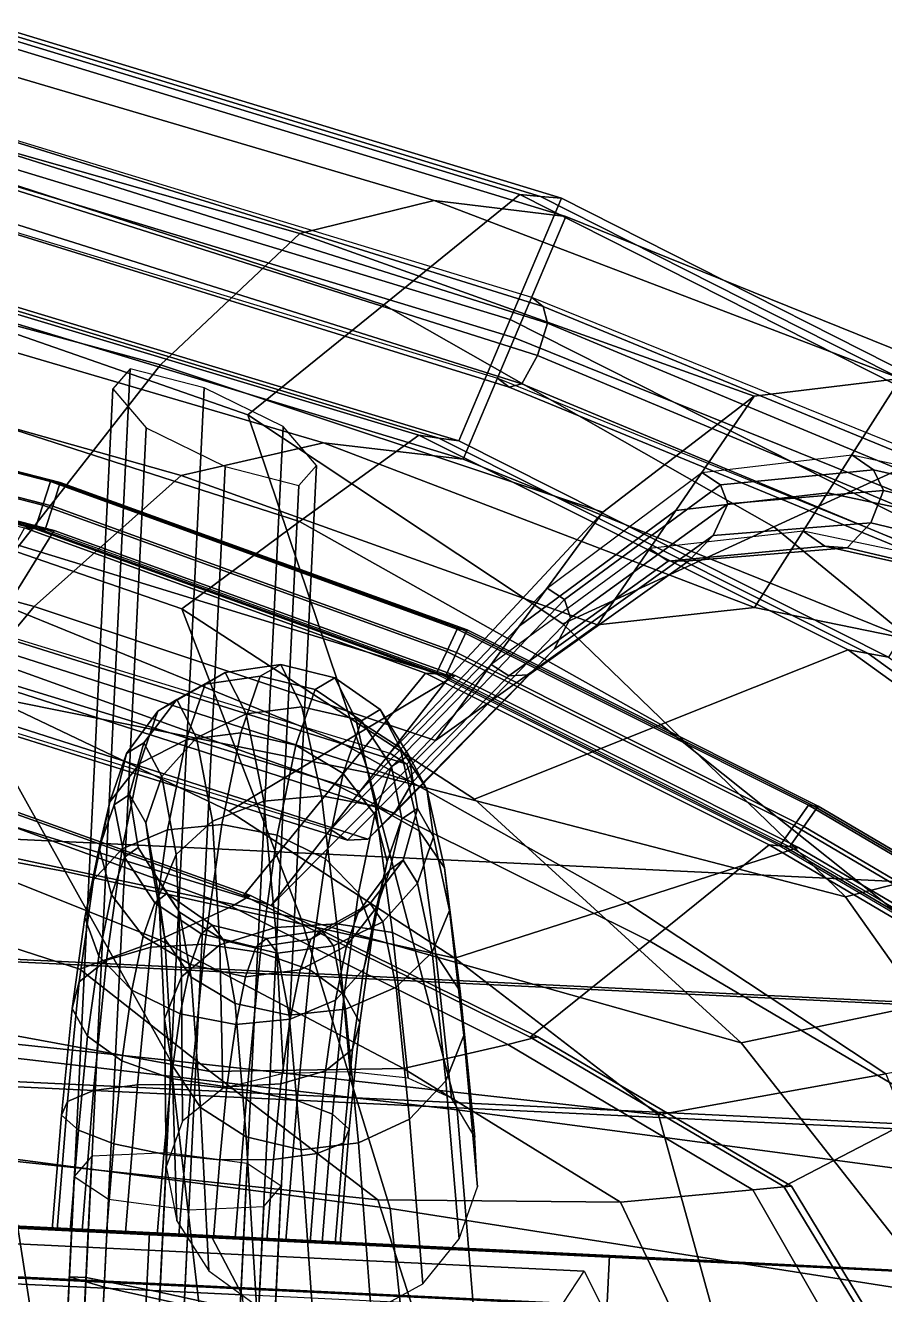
# Model space of a CAD drawing. Extents: x -1.38 to 1.31, y -1.39 to 1.48.
# Drawn here: x -0.4275 to -0.3598, y 0.0749 to 0.1749 of the extents above; entities that cross this region are included whole.
import ezdxf

# ---------------------------------------------------------------- set-up
doc = ezdxf.new("R2010")
doc.units = 0

msp = doc.modelspace()

# ---------------------------------------------------------------- linework, layer by layer
for points in [[(-0.399286, 0.152924, 1.40673), (-0.388568, 0.161601, 1.368351), (-0.43227, 0.174935, 1.363225), (-0.43864, 0.165703, 1.402031)], [(-0.386933, 0.161457, 1.35403), (-0.430634, 0.174791, 1.348904), (-0.43227, 0.174935, 1.363225), (-0.388568, 0.161601, 1.368351)], [(-0.38934, 0.151759, 1.339344), (-0.431794, 0.164659, 1.334364), (-0.428998, 0.174646, 1.334583), (-0.385297, 0.161312, 1.339709)], [(-0.386933, 0.161457, 1.35403), (-0.385297, 0.161312, 1.339709), (-0.428998, 0.174646, 1.334583), (-0.430634, 0.174791, 1.348904)], [(-0.395327, 0.16114, 1.302586), (-0.405905, 0.158537, 1.268852), (-0.445299, 0.16971, 1.264021), (-0.436861, 0.173392, 1.297489)], [(-0.395327, 0.16114, 1.302586), (-0.436861, 0.173392, 1.297489), (-0.428612, 0.1732, 1.330974), (-0.384939, 0.159869, 1.336338)], [(-0.38898, 0.150316, 1.335954), (-0.384939, 0.159869, 1.336338), (-0.428612, 0.1732, 1.330974), (-0.431406, 0.163213, 1.330743)], [(-0.416859, 0.148187, 1.235152), (-0.454114, 0.158281, 1.230589), (-0.445299, 0.16971, 1.264021), (-0.405905, 0.158537, 1.268852)], [(-0.386726, 0.152801, 1.337916), (-0.4304, 0.16638, 1.332548), (-0.430577, 0.165427, 1.333825), (-0.386383, 0.151481, 1.339259)], [(-0.386726, 0.152801, 1.337916), (-0.387633, 0.1535, 1.336082), (-0.430475, 0.166542, 1.33082), (-0.4304, 0.16638, 1.332548)], [(-0.399286, 0.152924, 1.40673), (-0.43864, 0.165703, 1.402031), (-0.44501, 0.156471, 1.440838), (-0.410004, 0.144247, 1.44511)], [(-0.387167, 0.148918, 1.339621), (-0.386383, 0.151481, 1.339259), (-0.430577, 0.165427, 1.333825), (-0.431257, 0.16289, 1.3342)], [(-0.38934, 0.151759, 1.339344), (-0.393384, 0.142206, 1.338978), (-0.434589, 0.154671, 1.334146), (-0.431794, 0.164659, 1.334364)], [(-0.38898, 0.150316, 1.335954), (-0.431406, 0.163213, 1.330743), (-0.4342, 0.153225, 1.330512), (-0.393021, 0.140762, 1.335569)], [(-0.387167, 0.148918, 1.339621), (-0.431257, 0.16289, 1.3342), (-0.431974, 0.160433, 1.33371), (-0.388404, 0.146705, 1.339066)], [(-0.395327, 0.16114, 1.302586), (-0.358594, 0.14712, 1.307127), (-0.370126, 0.14573, 1.273266), (-0.405905, 0.158537, 1.268852)], [(-0.399286, 0.152924, 1.40673), (-0.368559, 0.135419, 1.412024), (-0.351925, 0.143063, 1.374812), (-0.388568, 0.161601, 1.368351)], [(-0.395327, 0.16114, 1.302586), (-0.384939, 0.159869, 1.336338), (-0.347251, 0.144636, 1.341006), (-0.358594, 0.14712, 1.307127)], [(-0.38934, 0.151759, 1.339344), (-0.385297, 0.161312, 1.339709), (-0.348654, 0.142774, 1.346171), (-0.354097, 0.133971, 1.345638)], [(-0.386933, 0.161457, 1.35403), (-0.388568, 0.161601, 1.368351), (-0.351925, 0.143063, 1.374812), (-0.350289, 0.142918, 1.360492)], [(-0.386933, 0.161457, 1.35403), (-0.350289, 0.142918, 1.360492), (-0.348654, 0.142774, 1.346171), (-0.385297, 0.161312, 1.339709)], [(-0.38942, 0.146433, 1.337659), (-0.388404, 0.146705, 1.339066), (-0.431974, 0.160433, 1.33371), (-0.432263, 0.159722, 1.332394)], [(-0.38942, 0.146433, 1.337659), (-0.432263, 0.159722, 1.332394), (-0.432337, 0.159883, 1.330666), (-0.390327, 0.147131, 1.335825)], [(-0.38898, 0.150316, 1.335954), (-0.352581, 0.135604, 1.340462), (-0.347251, 0.144636, 1.341006), (-0.384939, 0.159869, 1.336338)], [(-0.416859, 0.148187, 1.235152), (-0.428003, 0.133963, 1.20147), (-0.463118, 0.142978, 1.197174), (-0.454114, 0.158281, 1.230589)], [(-0.416859, 0.148187, 1.235152), (-0.405905, 0.158537, 1.268852), (-0.370126, 0.14573, 1.273266), (-0.382035, 0.136592, 1.23944)], [(-0.400493, 0.116052, 1.457263), (-0.410004, 0.144247, 1.44511), (-0.44501, 0.156471, 1.440838), (-0.444339, 0.12488, 1.457674)], [(-0.405917, 0.135858, 1.396603), (-0.442966, 0.147763, 1.392276), (-0.437628, 0.155013, 1.358505), (-0.396531, 0.142652, 1.362884)], [(-0.394957, 0.142429, 1.350931), (-0.396531, 0.142652, 1.362884), (-0.437628, 0.155013, 1.358505), (-0.436109, 0.154842, 1.346326)], [(-0.394957, 0.142429, 1.350931), (-0.436109, 0.154842, 1.346326), (-0.434589, 0.154671, 1.334146), (-0.393384, 0.142206, 1.338978)], [(-0.404038, 0.142055, 1.301741), (-0.442869, 0.153435, 1.296977), (-0.451726, 0.149771, 1.263459), (-0.415244, 0.139474, 1.267931)], [(-0.404038, 0.142055, 1.301741), (-0.393021, 0.140762, 1.335569), (-0.4342, 0.153225, 1.330512), (-0.442869, 0.153435, 1.296977)], [(-0.386726, 0.152801, 1.337916), (-0.348789, 0.1372, 1.342617), (-0.350804, 0.138615, 1.340643), (-0.387633, 0.1535, 1.336082)], [(-0.399286, 0.152924, 1.40673), (-0.410004, 0.144247, 1.44511), (-0.385192, 0.127776, 1.449235), (-0.368559, 0.135419, 1.412024)], [(-0.386726, 0.152801, 1.337916), (-0.386383, 0.151481, 1.339259), (-0.347721, 0.135386, 1.344052), (-0.348789, 0.1372, 1.342617)], [(-0.38934, 0.151759, 1.339344), (-0.354097, 0.133971, 1.345638), (-0.359541, 0.125168, 1.345105), (-0.393384, 0.142206, 1.338978)], [(-0.387167, 0.148918, 1.339621), (-0.348549, 0.132774, 1.34441), (-0.347721, 0.135386, 1.344052), (-0.386383, 0.151481, 1.339259)], [(-0.38898, 0.150316, 1.335954), (-0.393021, 0.140762, 1.335569), (-0.357911, 0.126571, 1.339918), (-0.352581, 0.135604, 1.340462)], [(-0.426828, 0.129145, 1.234156), (-0.415244, 0.139474, 1.267931), (-0.451726, 0.149771, 1.263459), (-0.46096, 0.13836, 1.229976)], [(-0.426135, 0.137137, 1.194034), (-0.42554, 0.138995, 1.194088), (-0.460994, 0.148104, 1.18958), (-0.46141, 0.146197, 1.189548)], [(-0.425153, 0.138962, 1.190978), (-0.460607, 0.148071, 1.18647), (-0.460994, 0.148104, 1.18958), (-0.42554, 0.138995, 1.194088)], [(-0.425361, 0.137071, 1.187814), (-0.460636, 0.146132, 1.183329), (-0.46022, 0.148038, 1.183361), (-0.424766, 0.13893, 1.187869)], [(-0.425153, 0.138962, 1.190978), (-0.424766, 0.13893, 1.187869), (-0.46022, 0.148038, 1.183361), (-0.460607, 0.148071, 1.18647)], [(-0.416859, 0.148187, 1.235152), (-0.382035, 0.136592, 1.23944), (-0.394133, 0.123581, 1.205631), (-0.428003, 0.133963, 1.20147)], [(-0.387167, 0.148918, 1.339621), (-0.388404, 0.146705, 1.339066), (-0.350386, 0.13087, 1.34378), (-0.348549, 0.132774, 1.34441)], [(-0.405917, 0.135858, 1.396603), (-0.415192, 0.12896, 1.430183), (-0.448264, 0.140397, 1.425934), (-0.442966, 0.147763, 1.392276)], [(-0.424043, 0.076347, 1.267532), (-0.422738, 0.076302, 1.273898), (-0.419253, 0.147873, 1.273574), (-0.420637, 0.146302, 1.267215)], [(-0.416911, 0.075148, 1.276677), (-0.413443, 0.146379, 1.276354), (-0.419253, 0.147873, 1.273574), (-0.422738, 0.076302, 1.273898)], [(-0.38942, 0.146433, 1.337659), (-0.390327, 0.147131, 1.335825), (-0.354358, 0.132593, 1.340281), (-0.352342, 0.131178, 1.342254)], [(-0.364343, 0.138099, 1.306533), (-0.376294, 0.13672, 1.272621), (-0.370126, 0.14573, 1.273266), (-0.358594, 0.14712, 1.307127)], [(-0.364343, 0.138099, 1.306533), (-0.358594, 0.14712, 1.307127), (-0.347251, 0.144636, 1.341006), (-0.352581, 0.135604, 1.340462)], [(-0.426135, 0.137137, 1.194034), (-0.46141, 0.146197, 1.189548), (-0.461826, 0.144291, 1.189517), (-0.426731, 0.135278, 1.193979)], [(-0.425361, 0.137071, 1.187814), (-0.425957, 0.135212, 1.18776), (-0.461052, 0.144225, 1.183297), (-0.460636, 0.146132, 1.183329)], [(-0.424043, 0.076347, 1.267532), (-0.420637, 0.146302, 1.267215), (-0.418009, 0.143219, 1.261352), (-0.421304, 0.075537, 1.261659)], [(-0.416911, 0.075148, 1.276677), (-0.410606, 0.073739, 1.275376), (-0.407218, 0.143334, 1.275061), (-0.413443, 0.146379, 1.276354)], [(-0.38942, 0.146433, 1.337659), (-0.352342, 0.131178, 1.342254), (-0.350386, 0.13087, 1.34378), (-0.388404, 0.146705, 1.339066)], [(-0.388622, 0.127594, 1.238744), (-0.382035, 0.136592, 1.23944), (-0.370126, 0.14573, 1.273266), (-0.376294, 0.13672, 1.272621)], [(-0.426413, 0.135251, 1.191445), (-0.461508, 0.144264, 1.186983), (-0.462669, 0.144362, 1.196312), (-0.427574, 0.13535, 1.200774)], [(-0.426413, 0.135251, 1.191445), (-0.425252, 0.135152, 1.182116), (-0.460347, 0.144165, 1.177654), (-0.461508, 0.144264, 1.186983)], [(-0.428959, 0.129152, 1.167197), (-0.459957, 0.137735, 1.161485), (-0.460347, 0.144165, 1.177654), (-0.425252, 0.135152, 1.182116)], [(-0.400493, 0.116052, 1.457263), (-0.362921, 0.106284, 1.45452), (-0.385192, 0.127776, 1.449235), (-0.410004, 0.144247, 1.44511)], [(-0.414999, 0.074127, 1.260358), (-0.421304, 0.075537, 1.261659), (-0.418009, 0.143219, 1.261352), (-0.411784, 0.140174, 1.260059)], [(-0.407868, 0.072928, 1.269503), (-0.40459, 0.14025, 1.269198), (-0.407218, 0.143334, 1.275061), (-0.410606, 0.073739, 1.275376)], [(-0.34017, 0.112101, 1.419899), (-0.317419, 0.117917, 1.385277), (-0.351925, 0.143063, 1.374812), (-0.368559, 0.135419, 1.412024)], [(-0.404038, 0.142055, 1.301741), (-0.415244, 0.139474, 1.267931), (-0.382462, 0.127711, 1.271976), (-0.370092, 0.129078, 1.305938)], [(-0.405917, 0.135858, 1.396603), (-0.396531, 0.142652, 1.362884), (-0.362715, 0.125735, 1.368355), (-0.377454, 0.119846, 1.401243)], [(-0.404038, 0.142055, 1.301741), (-0.370092, 0.129078, 1.305938), (-0.357911, 0.126571, 1.339918), (-0.393021, 0.140762, 1.335569)], [(-0.394957, 0.142429, 1.350931), (-0.361128, 0.125451, 1.35673), (-0.362715, 0.125735, 1.368355), (-0.396531, 0.142652, 1.362884)], [(-0.394957, 0.142429, 1.350931), (-0.393384, 0.142206, 1.338978), (-0.359541, 0.125168, 1.345105), (-0.361128, 0.125451, 1.35673)], [(-0.360718, 0.13993, 1.307548), (-0.372766, 0.138736, 1.272635), (-0.374238, 0.139724, 1.272836), (-0.362427, 0.141106, 1.306731)], [(-0.360718, 0.13993, 1.307548), (-0.362427, 0.141106, 1.306731), (-0.350804, 0.138615, 1.340643), (-0.348789, 0.1372, 1.342617)], [(-0.40579, 0.104537, 1.440441), (-0.446946, 0.113265, 1.440494), (-0.448264, 0.140397, 1.425934), (-0.415192, 0.12896, 1.430183)], [(-0.414999, 0.074127, 1.260358), (-0.411784, 0.140174, 1.260059), (-0.405973, 0.13868, 1.26284), (-0.409173, 0.072973, 1.263137)], [(-0.407868, 0.072928, 1.269503), (-0.409173, 0.072973, 1.263137), (-0.405973, 0.13868, 1.26284), (-0.40459, 0.14025, 1.269198)], [(-0.426828, 0.129145, 1.234156), (-0.395209, 0.118596, 1.238049), (-0.382462, 0.127711, 1.271976), (-0.415244, 0.139474, 1.267931)], [(-0.426135, 0.137137, 1.194034), (-0.394324, 0.125607, 1.198114), (-0.393501, 0.127372, 1.198198), (-0.42554, 0.138995, 1.194088)], [(-0.425153, 0.138962, 1.190978), (-0.42554, 0.138995, 1.194088), (-0.393501, 0.127372, 1.198198), (-0.393114, 0.127339, 1.195088)], [(-0.385053, 0.129693, 1.238033), (-0.386426, 0.130594, 1.238976), (-0.374238, 0.139724, 1.272836), (-0.372766, 0.138736, 1.272635)], [(-0.360718, 0.13993, 1.307548), (-0.359915, 0.138296, 1.308112), (-0.372177, 0.137244, 1.272431), (-0.372766, 0.138736, 1.272635)], [(-0.360718, 0.13993, 1.307548), (-0.348789, 0.1372, 1.342617), (-0.347721, 0.135386, 1.344052), (-0.359915, 0.138296, 1.308112)], [(-0.426828, 0.129145, 1.234156), (-0.46096, 0.13836, 1.229976), (-0.470383, 0.123075, 1.196511), (-0.4386, 0.114943, 1.200399)], [(-0.425361, 0.137071, 1.187814), (-0.424766, 0.13893, 1.187869), (-0.392727, 0.127306, 1.191978), (-0.39355, 0.125541, 1.191895)], [(-0.425153, 0.138962, 1.190978), (-0.393114, 0.127339, 1.195088), (-0.392727, 0.127306, 1.191978), (-0.424766, 0.13893, 1.187869)], [(-0.385053, 0.129693, 1.238033), (-0.372766, 0.138736, 1.272635), (-0.372177, 0.137244, 1.272431), (-0.384572, 0.128267, 1.237267)], [(-0.364343, 0.138099, 1.306533), (-0.370092, 0.129078, 1.305938), (-0.382462, 0.127711, 1.271976), (-0.376294, 0.13672, 1.272621)], [(-0.360925, 0.135747, 1.308168), (-0.373351, 0.134745, 1.272219), (-0.372177, 0.137244, 1.272431), (-0.359915, 0.138296, 1.308112)], [(-0.364343, 0.138099, 1.306533), (-0.352581, 0.135604, 1.340462), (-0.357911, 0.126571, 1.339918), (-0.370092, 0.129078, 1.305938)], [(-0.360925, 0.135747, 1.308168), (-0.359915, 0.138296, 1.308112), (-0.347721, 0.135386, 1.344052), (-0.348549, 0.132774, 1.34441)], [(-0.426135, 0.137137, 1.194034), (-0.426731, 0.135278, 1.193979), (-0.395146, 0.123842, 1.19803), (-0.394324, 0.125607, 1.198114)], [(-0.425361, 0.137071, 1.187814), (-0.39355, 0.125541, 1.191895), (-0.394372, 0.123776, 1.191811), (-0.425957, 0.135212, 1.18776)], [(-0.385876, 0.125793, 1.236857), (-0.384572, 0.128267, 1.237267), (-0.372177, 0.137244, 1.272431), (-0.373351, 0.134745, 1.272219)], [(-0.388622, 0.127594, 1.238744), (-0.401139, 0.114594, 1.204885), (-0.394133, 0.123581, 1.205631), (-0.382035, 0.136592, 1.23944)], [(-0.388622, 0.127594, 1.238744), (-0.376294, 0.13672, 1.272621), (-0.382462, 0.127711, 1.271976), (-0.395209, 0.118596, 1.238049)], [(-0.43287, 0.12584, 1.200216), (-0.403165, 0.11515, 1.204025), (-0.395989, 0.123914, 1.204825), (-0.427574, 0.13535, 1.200774)], [(-0.428959, 0.129152, 1.167197), (-0.425252, 0.135152, 1.182116), (-0.393667, 0.123717, 1.186167), (-0.40256, 0.118378, 1.171482)], [(-0.426413, 0.135251, 1.191445), (-0.427574, 0.13535, 1.200774), (-0.395989, 0.123914, 1.204825), (-0.394828, 0.123815, 1.195496)], [(-0.426413, 0.135251, 1.191445), (-0.394828, 0.123815, 1.195496), (-0.393667, 0.123717, 1.186167), (-0.425252, 0.135152, 1.182116)], [(-0.405917, 0.135858, 1.396603), (-0.377454, 0.119846, 1.401243), (-0.392139, 0.113964, 1.433969), (-0.415192, 0.12896, 1.430183)], [(-0.34017, 0.112101, 1.419899), (-0.368559, 0.135419, 1.412024), (-0.385192, 0.127776, 1.449235), (-0.362921, 0.106284, 1.45452)], [(-0.364551, 0.133916, 1.307152), (-0.36626, 0.135092, 1.306334), (-0.37835, 0.133717, 1.272406), (-0.376878, 0.13273, 1.272205)], [(-0.360925, 0.135747, 1.308168), (-0.36279, 0.133786, 1.307815), (-0.375261, 0.13274, 1.272108), (-0.373351, 0.134745, 1.272219)], [(-0.364551, 0.133916, 1.307152), (-0.352342, 0.131178, 1.342254), (-0.354358, 0.132593, 1.340281), (-0.36626, 0.135092, 1.306334)], [(-0.360925, 0.135747, 1.308168), (-0.348549, 0.132774, 1.34441), (-0.350386, 0.13087, 1.34378), (-0.36279, 0.133786, 1.307815)], [(-0.385876, 0.125793, 1.236857), (-0.373351, 0.134745, 1.272219), (-0.375261, 0.13274, 1.272108), (-0.387866, 0.123768, 1.23692)], [(-0.433301, 0.124453, 1.200934), (-0.428003, 0.133963, 1.20147), (-0.394133, 0.123581, 1.205631), (-0.401139, 0.114594, 1.204885)], [(-0.389445, 0.123694, 1.237569), (-0.376878, 0.13273, 1.272205), (-0.37835, 0.133717, 1.272406), (-0.390818, 0.124595, 1.238513)], [(-0.364551, 0.133916, 1.307152), (-0.376878, 0.13273, 1.272205), (-0.375261, 0.13274, 1.272108), (-0.36279, 0.133786, 1.307815)], [(-0.364551, 0.133916, 1.307152), (-0.36279, 0.133786, 1.307815), (-0.350386, 0.13087, 1.34378), (-0.352342, 0.131178, 1.342254)], [(-0.389445, 0.123694, 1.237569), (-0.387866, 0.123768, 1.23692), (-0.375261, 0.13274, 1.272108), (-0.376878, 0.13273, 1.272205)], [(-0.424376, 0.108276, 1.144534), (-0.457096, 0.114388, 1.135112), (-0.459567, 0.131304, 1.145317), (-0.432666, 0.123152, 1.152277)], [(-0.385053, 0.129693, 1.238033), (-0.397459, 0.116725, 1.203586), (-0.398803, 0.11759, 1.205134), (-0.386426, 0.130594, 1.238976)], [(-0.426828, 0.129145, 1.234156), (-0.4386, 0.114943, 1.200399), (-0.408145, 0.105608, 1.20414), (-0.395209, 0.118596, 1.238049)], [(-0.428959, 0.129152, 1.167197), (-0.40256, 0.118378, 1.171482), (-0.411454, 0.113039, 1.156797), (-0.432666, 0.123152, 1.152277)], [(-0.385053, 0.129693, 1.238033), (-0.384572, 0.128267, 1.237267), (-0.397035, 0.115328, 1.202363), (-0.397459, 0.116725, 1.203586)], [(-0.40579, 0.104537, 1.440441), (-0.415192, 0.12896, 1.430183), (-0.392139, 0.113964, 1.433969), (-0.371136, 0.09478, 1.438265)], [(-0.385876, 0.125793, 1.236857), (-0.39845, 0.112865, 1.201789), (-0.397035, 0.115328, 1.202363), (-0.384572, 0.128267, 1.237267)], [(-0.430761, 0.127182, 1.199492), (-0.431535, 0.127623, 1.201113), (-0.398803, 0.11759, 1.205134), (-0.397459, 0.116725, 1.203586)], [(-0.430761, 0.127182, 1.199492), (-0.397459, 0.116725, 1.203586), (-0.397035, 0.115328, 1.202363), (-0.430623, 0.126059, 1.198232)], [(-0.388622, 0.127594, 1.238744), (-0.395209, 0.118596, 1.238049), (-0.408145, 0.105608, 1.20414), (-0.401139, 0.114594, 1.204885)], [(-0.366965, 0.111895, 1.201664), (-0.365837, 0.113493, 1.201787), (-0.393501, 0.127372, 1.198198), (-0.394324, 0.125607, 1.198114)], [(-0.366191, 0.111829, 1.195444), (-0.39355, 0.125541, 1.191895), (-0.392727, 0.127306, 1.191978), (-0.365064, 0.113428, 1.195567)], [(-0.365451, 0.11346, 1.198677), (-0.393114, 0.127339, 1.195088), (-0.393501, 0.127372, 1.198198), (-0.365837, 0.113493, 1.201787)], [(-0.365451, 0.11346, 1.198677), (-0.365064, 0.113428, 1.195567), (-0.392727, 0.127306, 1.191978), (-0.393114, 0.127339, 1.195088)], [(-0.431754, 0.123571, 1.197693), (-0.430623, 0.126059, 1.198232), (-0.397035, 0.115328, 1.202363), (-0.39845, 0.112865, 1.201789)], [(-0.43287, 0.12584, 1.200216), (-0.438165, 0.116329, 1.199658), (-0.410342, 0.106386, 1.203225), (-0.403165, 0.11515, 1.204025)], [(-0.385876, 0.125793, 1.236857), (-0.387866, 0.123768, 1.23692), (-0.400538, 0.110835, 1.20199), (-0.39845, 0.112865, 1.201789)], [(-0.366965, 0.111895, 1.201664), (-0.394324, 0.125607, 1.198114), (-0.395146, 0.123842, 1.19803), (-0.368092, 0.110296, 1.20154)], [(-0.366191, 0.111829, 1.195444), (-0.367318, 0.11023, 1.195321), (-0.394372, 0.123776, 1.191811), (-0.39355, 0.125541, 1.191895)], [(-0.351231, 0.098946, 1.407909), (-0.377454, 0.119846, 1.401243), (-0.362715, 0.125735, 1.368355), (-0.331326, 0.103113, 1.377552)], [(-0.329802, 0.102776, 1.366363), (-0.331326, 0.103113, 1.377552), (-0.362715, 0.125735, 1.368355), (-0.361128, 0.125451, 1.35673)], [(-0.329802, 0.102776, 1.366363), (-0.361128, 0.125451, 1.35673), (-0.359541, 0.125168, 1.345105), (-0.328278, 0.102439, 1.355175)], [(-0.400493, 0.116052, 1.457263), (-0.444339, 0.12488, 1.457674), (-0.444462, 0.095455, 1.471543), (-0.393513, 0.089505, 1.467433)], [(-0.433301, 0.124453, 1.200934), (-0.401139, 0.114594, 1.204885), (-0.408145, 0.105608, 1.20414), (-0.4386, 0.114943, 1.200399)], [(-0.413348, 0.123028, 1.372971), (-0.40901, 0.123663, 1.373711), (-0.407406, 0.124594, 1.360739), (-0.411774, 0.123949, 1.360246)], [(-0.410135, 0.120699, 1.345301), (-0.411774, 0.123949, 1.360246), (-0.407406, 0.124594, 1.360739), (-0.405736, 0.121257, 1.345501)], [(-0.404701, 0.122611, 1.37401), (-0.403128, 0.123533, 1.361285), (-0.407406, 0.124594, 1.360739), (-0.40901, 0.123663, 1.373711)], [(-0.401488, 0.120283, 1.346341), (-0.405736, 0.121257, 1.345501), (-0.407406, 0.124594, 1.360739), (-0.403128, 0.123533, 1.361285)], [(-0.389445, 0.123694, 1.237569), (-0.390818, 0.124595, 1.238513), (-0.403474, 0.111599, 1.204637), (-0.40213, 0.110734, 1.203089)], [(-0.431754, 0.123571, 1.197693), (-0.39845, 0.112865, 1.201789), (-0.400538, 0.110835, 1.20199), (-0.433272, 0.121304, 1.197964)], [(-0.424376, 0.108276, 1.144534), (-0.432666, 0.123152, 1.152277), (-0.411454, 0.113039, 1.156797), (-0.393692, 0.101441, 1.155342)], [(-0.413348, 0.123028, 1.372971), (-0.417076, 0.120921, 1.371931), (-0.41851, 0.116781, 1.382208), (-0.414861, 0.118659, 1.383815)], [(-0.413348, 0.123028, 1.372971), (-0.411774, 0.123949, 1.360246), (-0.415584, 0.121816, 1.359876), (-0.417076, 0.120921, 1.371931)], [(-0.410135, 0.120699, 1.345301), (-0.414029, 0.118802, 1.345725), (-0.415584, 0.121816, 1.359876), (-0.411774, 0.123949, 1.360246)], [(-0.413348, 0.123028, 1.372971), (-0.414861, 0.118659, 1.383815), (-0.410553, 0.11921, 1.384764), (-0.40901, 0.123663, 1.373711)], [(-0.404701, 0.122611, 1.37401), (-0.40901, 0.123663, 1.373711), (-0.410553, 0.11921, 1.384764), (-0.406215, 0.118242, 1.384854)], [(-0.404701, 0.122611, 1.37401), (-0.401049, 0.12015, 1.373857), (-0.399558, 0.121045, 1.361802), (-0.403128, 0.123533, 1.361285)], [(-0.378341, 0.102797, 1.207245), (-0.368935, 0.110368, 1.208335), (-0.395989, 0.123914, 1.204825), (-0.403165, 0.11515, 1.204025)], [(-0.401488, 0.120283, 1.346341), (-0.403128, 0.123533, 1.361285), (-0.399558, 0.121045, 1.361802), (-0.398002, 0.11803, 1.347651)], [(-0.380152, 0.105806, 1.17251), (-0.40256, 0.118378, 1.171482), (-0.393667, 0.123717, 1.186167), (-0.366613, 0.11017, 1.189677)], [(-0.389445, 0.123694, 1.237569), (-0.40213, 0.110734, 1.203089), (-0.400538, 0.110835, 1.20199), (-0.387866, 0.123768, 1.23692)], [(-0.367774, 0.110269, 1.199006), (-0.394828, 0.123815, 1.195496), (-0.395989, 0.123914, 1.204825), (-0.368935, 0.110368, 1.208335)], [(-0.367774, 0.110269, 1.199006), (-0.366613, 0.11017, 1.189677), (-0.393667, 0.123717, 1.186167), (-0.394828, 0.123815, 1.195496)], [(-0.404701, 0.122611, 1.37401), (-0.406215, 0.118242, 1.384854), (-0.402484, 0.116009, 1.384134), (-0.401049, 0.12015, 1.373857)], [(-0.434294, 0.120842, 1.199135), (-0.40213, 0.110734, 1.203089), (-0.403474, 0.111599, 1.204637), (-0.435067, 0.121283, 1.200756)], [(-0.434294, 0.120842, 1.199135), (-0.433272, 0.121304, 1.197964), (-0.400538, 0.110835, 1.20199), (-0.40213, 0.110734, 1.203089)], [(-0.419558, 0.117561, 1.370732), (-0.417076, 0.120921, 1.371931), (-0.415584, 0.121816, 1.359876), (-0.418191, 0.118416, 1.359696)], [(-0.416763, 0.11576, 1.346755), (-0.418191, 0.118416, 1.359696), (-0.415584, 0.121816, 1.359876), (-0.414029, 0.118802, 1.345725)], [(-0.410135, 0.120699, 1.345301), (-0.405736, 0.121257, 1.345501), (-0.404195, 0.114244, 1.330348), (-0.40872, 0.113821, 1.330407)], [(-0.401488, 0.120283, 1.346341), (-0.399929, 0.113412, 1.331437), (-0.404195, 0.114244, 1.330348), (-0.405736, 0.121257, 1.345501)], [(-0.398684, 0.116556, 1.373241), (-0.397316, 0.117411, 1.362205), (-0.399558, 0.121045, 1.361802), (-0.401049, 0.12015, 1.373857)], [(-0.395889, 0.114755, 1.349263), (-0.398002, 0.11803, 1.347651), (-0.399558, 0.121045, 1.361802), (-0.397316, 0.117411, 1.362205)], [(-0.419558, 0.117561, 1.370732), (-0.420872, 0.113768, 1.380146), (-0.41851, 0.116781, 1.382208), (-0.417076, 0.120921, 1.371931)], [(-0.410135, 0.120699, 1.345301), (-0.40872, 0.113821, 1.330407), (-0.412779, 0.112243, 1.331486), (-0.414029, 0.118802, 1.345725)], [(-0.398684, 0.116556, 1.373241), (-0.401049, 0.12015, 1.373857), (-0.402484, 0.116009, 1.384134), (-0.399998, 0.112763, 1.382654)], [(-0.401488, 0.120283, 1.346341), (-0.398002, 0.11803, 1.347651), (-0.396505, 0.111473, 1.333404), (-0.399929, 0.113412, 1.331437)], [(-0.41632, 0.111566, 1.393117), (-0.41204, 0.11198, 1.394246), (-0.410553, 0.11921, 1.384764), (-0.414861, 0.118659, 1.383815)], [(-0.407674, 0.111149, 1.394156), (-0.406215, 0.118242, 1.384854), (-0.410553, 0.11921, 1.384764), (-0.41204, 0.11198, 1.394246)], [(-0.351231, 0.098946, 1.407909), (-0.371136, 0.09478, 1.438265), (-0.392139, 0.113964, 1.433969), (-0.377454, 0.119846, 1.401243)], [(-0.419558, 0.117561, 1.370732), (-0.418191, 0.118416, 1.359696), (-0.4193, 0.114338, 1.359719), (-0.420522, 0.113531, 1.369561)], [(-0.41632, 0.111566, 1.393117), (-0.414861, 0.118659, 1.383815), (-0.41851, 0.116781, 1.382208), (-0.419893, 0.110059, 1.391024)], [(-0.416763, 0.11576, 1.346755), (-0.418023, 0.112102, 1.348194), (-0.4193, 0.114338, 1.359719), (-0.418191, 0.118416, 1.359696)], [(-0.416763, 0.11576, 1.346755), (-0.414029, 0.118802, 1.345725), (-0.412779, 0.112243, 1.331486), (-0.415648, 0.109608, 1.333456)], [(-0.380152, 0.105806, 1.17251), (-0.393692, 0.101441, 1.155342), (-0.411454, 0.113039, 1.156797), (-0.40256, 0.118378, 1.171482)], [(-0.407674, 0.111149, 1.394156), (-0.403867, 0.109287, 1.392949), (-0.402484, 0.116009, 1.384134), (-0.406215, 0.118242, 1.384854)], [(-0.395889, 0.114755, 1.349263), (-0.394508, 0.108572, 1.335976), (-0.396505, 0.111473, 1.333404), (-0.398002, 0.11803, 1.347651)], [(-0.419558, 0.117561, 1.370732), (-0.420522, 0.113531, 1.369561), (-0.421694, 0.110145, 1.377963), (-0.420872, 0.113768, 1.380146)], [(-0.398684, 0.116556, 1.373241), (-0.397857, 0.112439, 1.372285), (-0.396635, 0.113247, 1.362443), (-0.397316, 0.117411, 1.362205)], [(-0.395889, 0.114755, 1.349263), (-0.397316, 0.117411, 1.362205), (-0.396635, 0.113247, 1.362443), (-0.395358, 0.111011, 1.350918)], [(-0.437658, 0.116346, 1.19278), (-0.409777, 0.1064, 1.1966), (-0.410342, 0.106386, 1.203225), (-0.438165, 0.116329, 1.199658)], [(-0.437658, 0.116346, 1.19278), (-0.438079, 0.115327, 1.184912), (-0.411288, 0.105533, 1.18895), (-0.409777, 0.1064, 1.1966)], [(-0.422139, 0.107611, 1.388221), (-0.419893, 0.110059, 1.391024), (-0.41851, 0.116781, 1.382208), (-0.420872, 0.113768, 1.380146)], [(-0.401264, 0.106606, 1.390729), (-0.399998, 0.112763, 1.382654), (-0.402484, 0.116009, 1.384134), (-0.403867, 0.109287, 1.392949)], [(-0.400493, 0.116052, 1.457263), (-0.393513, 0.089505, 1.467433), (-0.346628, 0.083241, 1.459747), (-0.362921, 0.106284, 1.45452)], [(-0.398684, 0.116556, 1.373241), (-0.399998, 0.112763, 1.382654), (-0.399029, 0.109054, 1.380687), (-0.397857, 0.112439, 1.372285)], [(-0.440357, 0.112235, 1.175064), (-0.41695, 0.102905, 1.179248), (-0.411288, 0.105533, 1.18895), (-0.438079, 0.115327, 1.184912)], [(-0.416763, 0.11576, 1.346755), (-0.415648, 0.109608, 1.333456), (-0.417007, 0.106366, 1.335958), (-0.418023, 0.112102, 1.348194)], [(-0.378341, 0.102797, 1.207245), (-0.403165, 0.11515, 1.204025), (-0.410342, 0.106386, 1.203225), (-0.387747, 0.095226, 1.206155)], [(-0.424376, 0.108276, 1.144534), (-0.416087, 0.0934, 1.136792), (-0.454626, 0.097471, 1.124907), (-0.457096, 0.114388, 1.135112)], [(-0.419695, 0.109414, 1.368605), (-0.420522, 0.113531, 1.369561), (-0.4193, 0.114338, 1.359719), (-0.418619, 0.110175, 1.359958)], [(-0.417492, 0.108359, 1.349849), (-0.418619, 0.110175, 1.359958), (-0.4193, 0.114338, 1.359719), (-0.418023, 0.112102, 1.348194)], [(-0.407821, 0.103861, 1.317833), (-0.40872, 0.113821, 1.330407), (-0.404195, 0.114244, 1.330348), (-0.402981, 0.104146, 1.317632)], [(-0.398596, 0.103472, 1.318838), (-0.402981, 0.104146, 1.317632), (-0.404195, 0.114244, 1.330348), (-0.399929, 0.113412, 1.331437)], [(-0.395889, 0.114755, 1.349263), (-0.395358, 0.111011, 1.350918), (-0.394111, 0.105216, 1.338711), (-0.394508, 0.108572, 1.335976)], [(-0.40579, 0.104537, 1.440441), (-0.39877, 0.081742, 1.448986), (-0.446511, 0.088003, 1.452488), (-0.446946, 0.113265, 1.440494)], [(-0.422139, 0.107611, 1.388221), (-0.420872, 0.113768, 1.380146), (-0.421694, 0.110145, 1.377963), (-0.422825, 0.10465, 1.38517)], [(-0.419695, 0.109414, 1.368605), (-0.420726, 0.106436, 1.375995), (-0.421694, 0.110145, 1.377963), (-0.420522, 0.113531, 1.369561)], [(-0.407821, 0.103861, 1.317833), (-0.412204, 0.102507, 1.319165), (-0.412779, 0.112243, 1.331486), (-0.40872, 0.113821, 1.330407)], [(-0.398596, 0.103472, 1.318838), (-0.399929, 0.113412, 1.331437), (-0.396505, 0.111473, 1.333404), (-0.395188, 0.101739, 1.321059)], [(-0.39882, 0.108409, 1.371113), (-0.397745, 0.10917, 1.362466), (-0.396635, 0.113247, 1.362443), (-0.397857, 0.112439, 1.372285)], [(-0.396617, 0.107354, 1.352357), (-0.395358, 0.111011, 1.350918), (-0.396635, 0.113247, 1.362443), (-0.397745, 0.10917, 1.362466)], [(-0.366965, 0.111895, 1.201664), (-0.341832, 0.097091, 1.204948), (-0.340361, 0.098487, 1.205116), (-0.365837, 0.113493, 1.201787)], [(-0.366191, 0.111829, 1.195444), (-0.365064, 0.113428, 1.195567), (-0.339587, 0.098421, 1.198896), (-0.341058, 0.097025, 1.198728)], [(-0.365451, 0.11346, 1.198677), (-0.365837, 0.113493, 1.201787), (-0.340361, 0.098487, 1.205116), (-0.339974, 0.098454, 1.202006)], [(-0.365451, 0.11346, 1.198677), (-0.339974, 0.098454, 1.202006), (-0.339587, 0.098421, 1.198896), (-0.365064, 0.113428, 1.195567)], [(-0.467209, 0.103231, 1.281057), (-0.324917, 0.096394, 1.296982), (-0.321746, 0.10571, 1.274331), (-0.46402, 0.112545, 1.25825)], [(-0.461761, 0.102759, 1.235529), (-0.46402, 0.112545, 1.25825), (-0.321746, 0.10571, 1.274331), (-0.319506, 0.095926, 1.251766)], [(-0.440357, 0.112235, 1.175064), (-0.440932, 0.106313, 1.165604), (-0.423224, 0.100577, 1.171217), (-0.41695, 0.102905, 1.179248)], [(-0.417492, 0.108359, 1.349849), (-0.418023, 0.112102, 1.348194), (-0.417007, 0.106366, 1.335958), (-0.416532, 0.102969, 1.338633)], [(-0.415218, 0.099976, 1.321349), (-0.415648, 0.109608, 1.333456), (-0.412779, 0.112243, 1.331486), (-0.412204, 0.102507, 1.319165)], [(-0.401264, 0.106606, 1.390729), (-0.40016, 0.103558, 1.387894), (-0.399029, 0.109054, 1.380687), (-0.399998, 0.112763, 1.382654)], [(-0.39882, 0.108409, 1.371113), (-0.397857, 0.112439, 1.372285), (-0.399029, 0.109054, 1.380687), (-0.399852, 0.105431, 1.378504)], [(-0.34017, 0.112101, 1.419899), (-0.362921, 0.106284, 1.45452), (-0.346628, 0.083241, 1.459747), (-0.318382, 0.086704, 1.427344)], [(-0.41632, 0.111566, 1.393117), (-0.419893, 0.110059, 1.391024), (-0.421134, 0.101292, 1.397836), (-0.41763, 0.102315, 1.400306)], [(-0.41632, 0.111566, 1.393117), (-0.41763, 0.102315, 1.400306), (-0.413375, 0.10255, 1.401573), (-0.41204, 0.11198, 1.394246)], [(-0.407674, 0.111149, 1.394156), (-0.41204, 0.11198, 1.394246), (-0.413375, 0.10255, 1.401573), (-0.408983, 0.101898, 1.401345)], [(-0.407674, 0.111149, 1.394156), (-0.408983, 0.101898, 1.401345), (-0.405107, 0.10052, 1.399762), (-0.403867, 0.109287, 1.392949)], [(-0.396617, 0.107354, 1.352357), (-0.395487, 0.10191, 1.341168), (-0.394111, 0.105216, 1.338711), (-0.395358, 0.111011, 1.350918)], [(-0.393278, 0.098846, 1.323904), (-0.395188, 0.101739, 1.321059), (-0.396505, 0.111473, 1.333404), (-0.394508, 0.108572, 1.335976)], [(-0.366965, 0.111895, 1.201664), (-0.368092, 0.110296, 1.20154), (-0.343303, 0.095695, 1.204779), (-0.341832, 0.097091, 1.204948)], [(-0.366191, 0.111829, 1.195444), (-0.341058, 0.097025, 1.198728), (-0.342529, 0.095629, 1.19856), (-0.367318, 0.11023, 1.195321)], [(-0.422139, 0.107611, 1.388221), (-0.423275, 0.09958, 1.394461), (-0.421134, 0.101292, 1.397836), (-0.419893, 0.110059, 1.391024)], [(-0.421721, 0.101602, 1.382335), (-0.422825, 0.10465, 1.38517), (-0.421694, 0.110145, 1.377963), (-0.420726, 0.106436, 1.375995)], [(-0.419695, 0.109414, 1.368605), (-0.418619, 0.110175, 1.359958), (-0.416378, 0.106541, 1.360361), (-0.417329, 0.10582, 1.367988)], [(-0.417492, 0.108359, 1.349849), (-0.415378, 0.105083, 1.351461), (-0.416378, 0.106541, 1.360361), (-0.418619, 0.110175, 1.359958)], [(-0.380152, 0.105806, 1.17251), (-0.366613, 0.11017, 1.189677), (-0.341824, 0.095569, 1.192916), (-0.359739, 0.092335, 1.171908)], [(-0.378341, 0.102797, 1.207245), (-0.355955, 0.089611, 1.21017), (-0.344146, 0.095767, 1.211574), (-0.368935, 0.110368, 1.208335)], [(-0.367774, 0.110269, 1.199006), (-0.368935, 0.110368, 1.208335), (-0.344146, 0.095767, 1.211574), (-0.342985, 0.095668, 1.202245)], [(-0.367774, 0.110269, 1.199006), (-0.342985, 0.095668, 1.202245), (-0.341824, 0.095569, 1.192916), (-0.366613, 0.11017, 1.189677)], [(-0.419695, 0.109414, 1.368605), (-0.417329, 0.10582, 1.367988), (-0.41824, 0.10319, 1.374515), (-0.420726, 0.106436, 1.375995)], [(-0.415218, 0.099976, 1.321349), (-0.416568, 0.096674, 1.323983), (-0.417007, 0.106366, 1.335958), (-0.415648, 0.109608, 1.333456)], [(-0.401264, 0.106606, 1.390729), (-0.403867, 0.109287, 1.392949), (-0.405107, 0.10052, 1.399762), (-0.402401, 0.098575, 1.396969)], [(-0.39882, 0.108409, 1.371113), (-0.401303, 0.105048, 1.369914), (-0.400351, 0.105769, 1.362287), (-0.397745, 0.10917, 1.362466)], [(-0.400846, 0.100597, 1.384844), (-0.399852, 0.105431, 1.378504), (-0.399029, 0.109054, 1.380687), (-0.40016, 0.103558, 1.387894)], [(-0.396617, 0.107354, 1.352357), (-0.397745, 0.10917, 1.362466), (-0.400351, 0.105769, 1.362287), (-0.399352, 0.104312, 1.353387)], [(-0.424376, 0.108276, 1.144534), (-0.393692, 0.101441, 1.155342), (-0.377655, 0.089102, 1.1509), (-0.416087, 0.0934, 1.136792)], [(-0.417492, 0.108359, 1.349849), (-0.416532, 0.102969, 1.338633), (-0.414449, 0.099958, 1.341097), (-0.415378, 0.105083, 1.351461)], [(-0.39882, 0.108409, 1.371113), (-0.399852, 0.105431, 1.378504), (-0.402214, 0.102419, 1.376441), (-0.401303, 0.105048, 1.369914)], [(-0.393278, 0.098846, 1.323904), (-0.394508, 0.108572, 1.335976), (-0.394111, 0.105216, 1.338711), (-0.39298, 0.095346, 1.326826)], [(-0.422139, 0.107611, 1.388221), (-0.422825, 0.10465, 1.38517), (-0.42384, 0.097482, 1.39074), (-0.423275, 0.09958, 1.394461)], [(-0.396617, 0.107354, 1.352357), (-0.399352, 0.104312, 1.353387), (-0.398319, 0.099154, 1.343038), (-0.395487, 0.10191, 1.341168)], [(-0.436242, 0.096804, 1.158905), (-0.412958, 0.092533, 1.169144), (-0.423224, 0.100577, 1.171217), (-0.440932, 0.106313, 1.165604)], [(-0.421721, 0.101602, 1.382335), (-0.420726, 0.106436, 1.375995), (-0.41824, 0.10319, 1.374515), (-0.419119, 0.098921, 1.380115)], [(-0.413677, 0.103359, 1.367835), (-0.417329, 0.10582, 1.367988), (-0.416378, 0.106541, 1.360361), (-0.412808, 0.104053, 1.360877)], [(-0.415959, 0.093009, 1.326664), (-0.416532, 0.102969, 1.338633), (-0.417007, 0.106366, 1.335958), (-0.416568, 0.096674, 1.323983)], [(-0.411893, 0.102831, 1.352771), (-0.412808, 0.104053, 1.360877), (-0.416378, 0.106541, 1.360361), (-0.415378, 0.105083, 1.351461)], [(-0.387154, 0.095245, 1.199989), (-0.409777, 0.1064, 1.1966), (-0.411288, 0.105533, 1.18895), (-0.389505, 0.094636, 1.192175)], [(-0.387154, 0.095245, 1.199989), (-0.387747, 0.095226, 1.206155), (-0.410342, 0.106386, 1.203225), (-0.409777, 0.1064, 1.1966)], [(-0.401264, 0.106606, 1.390729), (-0.402401, 0.098575, 1.396969), (-0.401174, 0.096391, 1.393464), (-0.40016, 0.103558, 1.387894)], [(-0.413677, 0.103359, 1.367835), (-0.414509, 0.100957, 1.373796), (-0.41824, 0.10319, 1.374515), (-0.417329, 0.10582, 1.367988)], [(-0.397743, 0.092771, 1.181063), (-0.389505, 0.094636, 1.192175), (-0.411288, 0.105533, 1.18895), (-0.41695, 0.102905, 1.179248)], [(-0.411893, 0.102831, 1.352771), (-0.415378, 0.105083, 1.351461), (-0.414449, 0.099958, 1.341097), (-0.410982, 0.097877, 1.342967)], [(-0.405031, 0.102942, 1.368874), (-0.401303, 0.105048, 1.369914), (-0.402214, 0.102419, 1.376441), (-0.405863, 0.100541, 1.374835)], [(-0.405031, 0.102942, 1.368874), (-0.404161, 0.103637, 1.361916), (-0.400351, 0.105769, 1.362287), (-0.401303, 0.105048, 1.369914)], [(-0.403246, 0.102414, 1.353811), (-0.399352, 0.104312, 1.353387), (-0.400351, 0.105769, 1.362287), (-0.404161, 0.103637, 1.361916)], [(-0.400846, 0.100597, 1.384844), (-0.403092, 0.098149, 1.382041), (-0.402214, 0.102419, 1.376441), (-0.399852, 0.105431, 1.378504)], [(-0.394404, 0.09179, 1.32928), (-0.39298, 0.095346, 1.326826), (-0.394111, 0.105216, 1.338711), (-0.395487, 0.10191, 1.341168)], [(-0.380152, 0.105806, 1.17251), (-0.359739, 0.092335, 1.171908), (-0.377655, 0.089102, 1.1509), (-0.393692, 0.101441, 1.155342)], [(-0.421721, 0.101602, 1.382335), (-0.422613, 0.095297, 1.387234), (-0.42384, 0.097482, 1.39074), (-0.422825, 0.10465, 1.38517)], [(-0.413677, 0.103359, 1.367835), (-0.412808, 0.104053, 1.360877), (-0.408529, 0.102991, 1.361424), (-0.409368, 0.102307, 1.368135)], [(-0.411893, 0.102831, 1.352771), (-0.407645, 0.101856, 1.353611), (-0.408529, 0.102991, 1.361424), (-0.412808, 0.104053, 1.360877)], [(-0.407821, 0.103861, 1.317833), (-0.402981, 0.104146, 1.317632), (-0.40193, 0.092506, 1.306134), (-0.40718, 0.092358, 1.30642)], [(-0.40579, 0.104537, 1.440441), (-0.371136, 0.09478, 1.438265), (-0.355536, 0.074963, 1.44219), (-0.39877, 0.081742, 1.448986)], [(-0.403246, 0.102414, 1.353811), (-0.402287, 0.097445, 1.344013), (-0.398319, 0.099154, 1.343038), (-0.399352, 0.104312, 1.353387)], [(-0.398596, 0.103472, 1.318838), (-0.397377, 0.091998, 1.307389), (-0.40193, 0.092506, 1.306134), (-0.402981, 0.104146, 1.317632)], [(-0.467209, 0.103231, 1.281057), (-0.470387, 0.093742, 1.303694), (-0.329379, 0.087004, 1.318951), (-0.324917, 0.096394, 1.296982)], [(-0.415311, 0.097059, 1.378908), (-0.419119, 0.098921, 1.380115), (-0.41824, 0.10319, 1.374515), (-0.414509, 0.100957, 1.373796)], [(-0.413677, 0.103359, 1.367835), (-0.409368, 0.102307, 1.368135), (-0.410171, 0.09999, 1.373885), (-0.414509, 0.100957, 1.373796)], [(-0.407821, 0.103861, 1.317833), (-0.40718, 0.092358, 1.30642), (-0.411966, 0.091182, 1.307802), (-0.412204, 0.102507, 1.319165)], [(-0.405031, 0.102942, 1.368874), (-0.409368, 0.102307, 1.368135), (-0.408529, 0.102991, 1.361424), (-0.404161, 0.103637, 1.361916)], [(-0.403246, 0.102414, 1.353811), (-0.404161, 0.103637, 1.361916), (-0.408529, 0.102991, 1.361424), (-0.407645, 0.101856, 1.353611)], [(-0.400846, 0.100597, 1.384844), (-0.40016, 0.103558, 1.387894), (-0.401174, 0.096391, 1.393464), (-0.401739, 0.094292, 1.389743)], [(-0.398596, 0.103472, 1.318838), (-0.395188, 0.101739, 1.321059), (-0.393961, 0.090417, 1.309664), (-0.397377, 0.091998, 1.307389)], [(-0.461761, 0.102759, 1.235529), (-0.319506, 0.095926, 1.251766), (-0.318683, 0.086078, 1.22958), (-0.45953, 0.092803, 1.21298)], [(-0.397743, 0.092771, 1.181063), (-0.41695, 0.102905, 1.179248), (-0.423224, 0.100577, 1.171217), (-0.412958, 0.092533, 1.169144)], [(-0.418693, 0.091472, 1.404809), (-0.41763, 0.102315, 1.400306), (-0.421134, 0.101292, 1.397836), (-0.422142, 0.091016, 1.402104)], [(-0.418693, 0.091472, 1.404809), (-0.414459, 0.091498, 1.406164), (-0.413375, 0.10255, 1.401573), (-0.41763, 0.102315, 1.400306)], [(-0.415959, 0.093009, 1.326664), (-0.413707, 0.089677, 1.329078), (-0.414449, 0.099958, 1.341097), (-0.416532, 0.102969, 1.338633)], [(-0.415218, 0.099976, 1.321349), (-0.412204, 0.102507, 1.319165), (-0.411966, 0.091182, 1.307802), (-0.41513, 0.088604, 1.309838)], [(-0.410046, 0.091056, 1.405848), (-0.408983, 0.101898, 1.401345), (-0.413375, 0.10255, 1.401573), (-0.414459, 0.091498, 1.406164)], [(-0.411893, 0.102831, 1.352771), (-0.410982, 0.097877, 1.342967), (-0.406729, 0.09696, 1.344015), (-0.407645, 0.101856, 1.353611)], [(-0.405031, 0.102942, 1.368874), (-0.405863, 0.100541, 1.374835), (-0.410171, 0.09999, 1.373885), (-0.409368, 0.102307, 1.368135)], [(-0.403246, 0.102414, 1.353811), (-0.407645, 0.101856, 1.353611), (-0.406729, 0.09696, 1.344015), (-0.402287, 0.097445, 1.344013)], [(-0.406665, 0.096642, 1.379947), (-0.405863, 0.100541, 1.374835), (-0.402214, 0.102419, 1.376441), (-0.403092, 0.098149, 1.382041)], [(-0.378341, 0.102797, 1.207245), (-0.387747, 0.095226, 1.206155), (-0.367765, 0.083456, 1.208766), (-0.355955, 0.089611, 1.21017)], [(-0.424198, 0.090168, 1.398371), (-0.422142, 0.091016, 1.402104), (-0.421134, 0.101292, 1.397836), (-0.423275, 0.09958, 1.394461)], [(-0.421721, 0.101602, 1.382335), (-0.419119, 0.098921, 1.380115), (-0.419907, 0.093352, 1.384441), (-0.422613, 0.095297, 1.387234)], [(-0.410046, 0.091056, 1.405848), (-0.406115, 0.090245, 1.40403), (-0.405107, 0.10052, 1.399762), (-0.408983, 0.101898, 1.401345)], [(-0.394404, 0.09179, 1.32928), (-0.395487, 0.10191, 1.341168), (-0.398319, 0.099154, 1.343038), (-0.397267, 0.088776, 1.331065)], [(-0.393278, 0.098846, 1.323904), (-0.392125, 0.087349, 1.312439), (-0.393961, 0.090417, 1.309664), (-0.395188, 0.101739, 1.321059)], [(-0.415311, 0.097059, 1.378908), (-0.414509, 0.100957, 1.373796), (-0.410171, 0.09999, 1.373885), (-0.410945, 0.096228, 1.378818)], [(-0.406665, 0.096642, 1.379947), (-0.410945, 0.096228, 1.378818), (-0.410171, 0.09999, 1.373885), (-0.405863, 0.100541, 1.374835)], [(-0.403324, 0.089163, 1.400879), (-0.402401, 0.098575, 1.396969), (-0.405107, 0.10052, 1.399762), (-0.406115, 0.090245, 1.40403)], [(-0.400846, 0.100597, 1.384844), (-0.401739, 0.094292, 1.389743), (-0.40388, 0.092581, 1.386367), (-0.403092, 0.098149, 1.382041)], [(-0.424198, 0.090168, 1.398371), (-0.423275, 0.09958, 1.394461), (-0.42384, 0.097482, 1.39074), (-0.424663, 0.089081, 1.39423)], [(-0.415218, 0.099976, 1.321349), (-0.41513, 0.088604, 1.309838), (-0.416419, 0.085005, 1.31214), (-0.416568, 0.096674, 1.323983)], [(-0.410128, 0.087375, 1.330913), (-0.410982, 0.097877, 1.342967), (-0.414449, 0.099958, 1.341097), (-0.413707, 0.089677, 1.329078)], [(-0.401287, 0.086898, 1.331979), (-0.397267, 0.088776, 1.331065), (-0.398319, 0.099154, 1.343038), (-0.402287, 0.097445, 1.344013)], [(-0.415311, 0.097059, 1.378908), (-0.416031, 0.091974, 1.382859), (-0.419907, 0.093352, 1.384441), (-0.419119, 0.098921, 1.380115)], [(-0.406665, 0.096642, 1.379947), (-0.403092, 0.098149, 1.382041), (-0.40388, 0.092581, 1.386367), (-0.407384, 0.091558, 1.383898)], [(-0.403324, 0.089163, 1.400879), (-0.401998, 0.08799, 1.396953), (-0.401174, 0.096391, 1.393464), (-0.402401, 0.098575, 1.396969)], [(-0.393278, 0.098846, 1.323904), (-0.39298, 0.095346, 1.326826), (-0.391907, 0.083439, 1.315102), (-0.392125, 0.087349, 1.312439)], [(-0.351231, 0.098946, 1.407909), (-0.331085, 0.077072, 1.414115), (-0.355536, 0.074963, 1.44219), (-0.371136, 0.09478, 1.438265)], [(-0.413194, 0.068684, 1.134227), (-0.454468, 0.071759, 1.121268), (-0.454626, 0.097471, 1.124907), (-0.416087, 0.0934, 1.136792)], [(-0.423338, 0.087907, 1.390304), (-0.424663, 0.089081, 1.39423), (-0.42384, 0.097482, 1.39074), (-0.422613, 0.095297, 1.387234)], [(-0.415311, 0.097059, 1.378908), (-0.410945, 0.096228, 1.378818), (-0.411639, 0.091322, 1.38263), (-0.416031, 0.091974, 1.382859)], [(-0.410128, 0.087375, 1.330913), (-0.405797, 0.086363, 1.331952), (-0.406729, 0.09696, 1.344015), (-0.410982, 0.097877, 1.342967)], [(-0.401287, 0.086898, 1.331979), (-0.402287, 0.097445, 1.344013), (-0.406729, 0.09696, 1.344015), (-0.405797, 0.086363, 1.331952)], [(-0.436242, 0.096804, 1.158905), (-0.42892, 0.085502, 1.153584), (-0.399746, 0.082411, 1.166734), (-0.412958, 0.092533, 1.169144)], [(-0.415959, 0.093009, 1.326664), (-0.416568, 0.096674, 1.323983), (-0.416419, 0.085005, 1.31214), (-0.41558, 0.080764, 1.314319)], [(-0.406665, 0.096642, 1.379947), (-0.407384, 0.091558, 1.383898), (-0.411639, 0.091322, 1.38263), (-0.410945, 0.096228, 1.378818)], [(-0.402463, 0.086902, 1.392812), (-0.401739, 0.094292, 1.389743), (-0.401174, 0.096391, 1.393464), (-0.401998, 0.08799, 1.396953)], [(-0.391594, 0.066255, 1.473637), (-0.393513, 0.089505, 1.467433), (-0.444462, 0.095455, 1.471543), (-0.446173, 0.070361, 1.479481)], [(-0.423338, 0.087907, 1.390304), (-0.422613, 0.095297, 1.387234), (-0.419907, 0.093352, 1.384441), (-0.420547, 0.086826, 1.387152)], [(-0.394404, 0.09179, 1.32928), (-0.393343, 0.079332, 1.317043), (-0.391907, 0.083439, 1.315102), (-0.39298, 0.095346, 1.326826)], [(-0.387154, 0.095245, 1.199989), (-0.389505, 0.094636, 1.192175), (-0.370226, 0.083187, 1.194994), (-0.36716, 0.083485, 1.203162)], [(-0.387154, 0.095245, 1.199989), (-0.36716, 0.083485, 1.203162), (-0.367765, 0.083456, 1.208766), (-0.387747, 0.095226, 1.206155)], [(-0.402463, 0.086902, 1.392812), (-0.40452, 0.086054, 1.389078), (-0.40388, 0.092581, 1.386367), (-0.401739, 0.094292, 1.389743)], [(-0.397743, 0.092771, 1.181063), (-0.380635, 0.082234, 1.181694), (-0.370226, 0.083187, 1.194994), (-0.389505, 0.094636, 1.192175)], [(-0.47265, 0.070948, 1.313397), (-0.330332, 0.064099, 1.329102), (-0.329379, 0.087004, 1.318951), (-0.470387, 0.093742, 1.303694)], [(-0.416615, 0.086015, 1.385335), (-0.420547, 0.086826, 1.387152), (-0.419907, 0.093352, 1.384441), (-0.416031, 0.091974, 1.382859)], [(-0.413194, 0.068684, 1.134227), (-0.416087, 0.0934, 1.136792), (-0.377655, 0.089102, 1.1509), (-0.371121, 0.06546, 1.149725)], [(-0.415959, 0.093009, 1.326664), (-0.41558, 0.080764, 1.314319), (-0.413058, 0.076817, 1.316232), (-0.413707, 0.089677, 1.329078)], [(-0.459496, 0.06981, 1.203485), (-0.45953, 0.092803, 1.21298), (-0.318683, 0.086078, 1.22958), (-0.317268, 0.062969, 1.219942)], [(-0.397743, 0.092771, 1.181063), (-0.412958, 0.092533, 1.169144), (-0.399746, 0.082411, 1.166734), (-0.380635, 0.082234, 1.181694)], [(-0.407969, 0.085598, 1.386374), (-0.407384, 0.091558, 1.383898), (-0.40388, 0.092581, 1.386367), (-0.40452, 0.086054, 1.389078)], [(-0.349428, 0.066512, 1.172345), (-0.371121, 0.06546, 1.149725), (-0.377655, 0.089102, 1.1509), (-0.359739, 0.092335, 1.171908)], [(-0.424198, 0.090168, 1.398371), (-0.425014, 0.080065, 1.401115), (-0.423033, 0.079987, 1.4051), (-0.422142, 0.091016, 1.402104)], [(-0.418693, 0.091472, 1.404809), (-0.422142, 0.091016, 1.402104), (-0.423033, 0.079987, 1.4051), (-0.419633, 0.079834, 1.40797)], [(-0.418693, 0.091472, 1.404809), (-0.419633, 0.079834, 1.40797), (-0.415417, 0.079636, 1.409386), (-0.414459, 0.091498, 1.406164)], [(-0.416615, 0.086015, 1.385335), (-0.416031, 0.091974, 1.382859), (-0.411639, 0.091322, 1.38263), (-0.412203, 0.085572, 1.385019)], [(-0.410046, 0.091056, 1.405848), (-0.414459, 0.091498, 1.406164), (-0.415417, 0.079636, 1.409386), (-0.410987, 0.079418, 1.40901)], [(-0.407969, 0.085598, 1.386374), (-0.412203, 0.085572, 1.385019), (-0.411639, 0.091322, 1.38263), (-0.407384, 0.091558, 1.383898)], [(-0.410046, 0.091056, 1.405848), (-0.410987, 0.079418, 1.40901), (-0.407006, 0.079215, 1.407026), (-0.406115, 0.090245, 1.40403)], [(-0.394404, 0.09179, 1.32928), (-0.397267, 0.088776, 1.331065), (-0.396206, 0.075787, 1.31828), (-0.393343, 0.079332, 1.317043)], [(-0.424198, 0.090168, 1.398371), (-0.424663, 0.089081, 1.39423), (-0.425392, 0.080064, 1.396679), (-0.425014, 0.080065, 1.401115)], [(-0.403324, 0.089163, 1.400879), (-0.406115, 0.090245, 1.40403), (-0.407006, 0.079215, 1.407026), (-0.40414, 0.07906, 1.403623)], [(-0.425763, 0.065074, 1.151457), (-0.42892, 0.085502, 1.153584), (-0.463499, 0.089801, 1.143235), (-0.462813, 0.068158, 1.140068)], [(-0.423338, 0.087907, 1.390304), (-0.423979, 0.079976, 1.392458), (-0.425392, 0.080064, 1.396679), (-0.424663, 0.089081, 1.39423)], [(-0.410128, 0.087375, 1.330913), (-0.413707, 0.089677, 1.329078), (-0.413058, 0.076817, 1.316232), (-0.409301, 0.0741, 1.317735)], [(-0.403324, 0.089163, 1.400879), (-0.40414, 0.07906, 1.403623), (-0.402727, 0.078972, 1.399403), (-0.401998, 0.08799, 1.396953)], [(-0.391594, 0.066255, 1.473637), (-0.33975, 0.062114, 1.463698), (-0.346628, 0.083241, 1.459747), (-0.393513, 0.089505, 1.467433)], [(-0.342476, 0.064997, 1.212108), (-0.355955, 0.089611, 1.21017), (-0.367765, 0.083456, 1.208766), (-0.354894, 0.062232, 1.210592)], [(-0.396736, 0.062409, 1.454379), (-0.447917, 0.066717, 1.459579), (-0.446511, 0.088003, 1.452488), (-0.39877, 0.081742, 1.448986)], [(-0.401287, 0.086898, 1.331979), (-0.400267, 0.073562, 1.318828), (-0.396206, 0.075787, 1.31828), (-0.397267, 0.088776, 1.331065)], [(-0.423338, 0.087907, 1.390304), (-0.420547, 0.086826, 1.387152), (-0.421113, 0.079821, 1.389055), (-0.423979, 0.079976, 1.392458)], [(-0.410128, 0.087375, 1.330913), (-0.409301, 0.0741, 1.317735), (-0.404855, 0.072915, 1.318656), (-0.405797, 0.086363, 1.331952)], [(-0.402463, 0.086902, 1.392812), (-0.401998, 0.08799, 1.396953), (-0.402727, 0.078972, 1.399403), (-0.403104, 0.078971, 1.394967)], [(-0.419845, 0.014889, 1.27695), (-0.416377, 0.086119, 1.276627), (-0.422273, 0.085851, 1.273854), (-0.425758, 0.014281, 1.274179)], [(-0.416615, 0.086015, 1.385335), (-0.417132, 0.079618, 1.387072), (-0.421113, 0.079821, 1.389055), (-0.420547, 0.086826, 1.387152)], [(-0.419845, 0.014889, 1.27695), (-0.413434, 0.015667, 1.275639), (-0.410045, 0.085262, 1.275324), (-0.416377, 0.086119, 1.276627)], [(-0.416615, 0.086015, 1.385335), (-0.412203, 0.085572, 1.385019), (-0.412702, 0.079401, 1.386695), (-0.417132, 0.079618, 1.387072)], [(-0.407969, 0.085598, 1.386374), (-0.40452, 0.086054, 1.389078), (-0.405086, 0.079049, 1.390981), (-0.408486, 0.079202, 1.388111)], [(-0.401287, 0.086898, 1.331979), (-0.405797, 0.086363, 1.331952), (-0.404855, 0.072915, 1.318656), (-0.400267, 0.073562, 1.318828)], [(-0.402463, 0.086902, 1.392812), (-0.403104, 0.078971, 1.394967), (-0.405086, 0.079049, 1.390981), (-0.40452, 0.086054, 1.389078)], [(-0.425763, 0.065074, 1.151457), (-0.393373, 0.062698, 1.165939), (-0.399746, 0.082411, 1.166734), (-0.42892, 0.085502, 1.153584)], [(-0.427064, 0.014306, 1.267813), (-0.425758, 0.014281, 1.274179), (-0.422273, 0.085851, 1.273854), (-0.423658, 0.084261, 1.267496)], [(-0.410632, 0.016154, 1.26976), (-0.407354, 0.083476, 1.269455), (-0.410045, 0.085262, 1.275324), (-0.413434, 0.015667, 1.275639)], [(-0.407969, 0.085598, 1.386374), (-0.408486, 0.079202, 1.388111), (-0.412702, 0.079401, 1.386695), (-0.412203, 0.085572, 1.385019)], [(-0.427064, 0.014306, 1.267813), (-0.423658, 0.084261, 1.267496), (-0.420966, 0.082475, 1.261627), (-0.424262, 0.014793, 1.261934)], [(-0.518138, 0.080687, 1.266108), (-0.385148, 0.074284, 1.28209), (-0.383502, 0.076794, 1.269402), (-0.516493, 0.083197, 1.25342)], [(-0.515104, 0.080425, 1.240756), (-0.516493, 0.083197, 1.25342), (-0.383502, 0.076794, 1.269402), (-0.382114, 0.074022, 1.256738)], [(-0.416692, 0.079746, 1.420042), (-0.415304, 0.079626, 1.408438), (-0.487042, 0.083197, 1.425741), (-0.452702, 0.081544, 1.429868)], [(-0.412807, 0.07941, 1.387577), (-0.482739, 0.082825, 1.389787), (-0.487042, 0.083197, 1.425741), (-0.415304, 0.079626, 1.408438)], [(-0.410632, 0.016154, 1.26976), (-0.411938, 0.016179, 1.263394), (-0.408738, 0.081886, 1.263097), (-0.407354, 0.083476, 1.269455)], [(-0.371024, 0.062027, 1.182265), (-0.358177, 0.062165, 1.196586), (-0.370226, 0.083187, 1.194994), (-0.380635, 0.082234, 1.181694)], [(-0.354294, 0.06222, 1.205052), (-0.36716, 0.083485, 1.203162), (-0.370226, 0.083187, 1.194994), (-0.358177, 0.062165, 1.196586)], [(-0.354294, 0.06222, 1.205052), (-0.354894, 0.062232, 1.210592), (-0.367765, 0.083456, 1.208766), (-0.36716, 0.083485, 1.203162)], [(-0.412807, 0.07941, 1.387577), (-0.410432, 0.074926, 1.366019), (-0.479425, 0.07826, 1.360382), (-0.482739, 0.082825, 1.389787)], [(-0.41785, 0.015572, 1.260623), (-0.424262, 0.014793, 1.261934), (-0.420966, 0.082475, 1.261627), (-0.414635, 0.081618, 1.260324)], [(-0.371024, 0.062027, 1.182265), (-0.380635, 0.082234, 1.181694), (-0.399746, 0.082411, 1.166734), (-0.393373, 0.062698, 1.165939)], [(-0.453532, 0.064504, 1.429945), (-0.418566, 0.062796, 1.42884), (-0.417736, 0.079836, 1.428762), (-0.452702, 0.081544, 1.429868)], [(-0.416692, 0.079746, 1.420042), (-0.452702, 0.081544, 1.429868), (-0.417736, 0.079836, 1.428762), (-0.381518, 0.07802, 1.417193)], [(-0.41785, 0.015572, 1.260623), (-0.414635, 0.081618, 1.260324), (-0.408738, 0.081886, 1.263097), (-0.411938, 0.016179, 1.263394)], [(-0.396736, 0.062409, 1.454379), (-0.39877, 0.081742, 1.448986), (-0.355536, 0.074963, 1.44219), (-0.3488, 0.057932, 1.44537)], [(-0.518138, 0.080687, 1.266108), (-0.519781, 0.07365, 1.27696), (-0.386791, 0.067246, 1.292942), (-0.385148, 0.074284, 1.28209)], [(-0.515104, 0.080425, 1.240756), (-0.382114, 0.074022, 1.256738), (-0.381167, 0.06676, 1.24595), (-0.514158, 0.073163, 1.229969)], [(-0.382347, 0.06098, 1.41727), (-0.381518, 0.07802, 1.417193), (-0.417736, 0.079836, 1.428762), (-0.418566, 0.062796, 1.42884)], [(-0.416692, 0.079746, 1.420042), (-0.381518, 0.07802, 1.417193), (-0.353434, 0.076579, 1.400835), (-0.415304, 0.079626, 1.408438)], [(-0.412807, 0.07941, 1.387577), (-0.415304, 0.079626, 1.408438), (-0.353434, 0.076579, 1.400835), (-0.342875, 0.075995, 1.385366)], [(-0.412807, 0.07941, 1.387577), (-0.342875, 0.075995, 1.385366), (-0.341439, 0.071592, 1.371657), (-0.410432, 0.074926, 1.366019)], [(-0.409409, 0.062004, 1.352326), (-0.478089, 0.065311, 1.344072), (-0.479425, 0.07826, 1.360382), (-0.410432, 0.074926, 1.366019)], [(-0.382347, 0.06098, 1.41727), (-0.354117, 0.059526, 1.399683), (-0.353434, 0.076579, 1.400835), (-0.381518, 0.07802, 1.417193)], [(-0.569672, 0.07732, 1.319221), (-0.571798, 0.077504, 1.336989), (-0.415849, 0.069996, 1.35573), (-0.413723, 0.069812, 1.337962)], [(-0.569672, 0.07732, 1.319221), (-0.413723, 0.069812, 1.337962), (-0.411596, 0.069628, 1.320195), (-0.567546, 0.077136, 1.301454)], [(-0.424043, 0.076347, 1.267532), (-0.421304, 0.075537, 1.261659), (-0.4246, 0.007854, 1.261965), (-0.427449, 0.006391, 1.267849)], [(-0.424043, 0.076347, 1.267532), (-0.427449, 0.006391, 1.267849), (-0.426223, 0.004732, 1.274222), (-0.422738, 0.076302, 1.273898)], [(-0.416911, 0.075148, 1.276677), (-0.422738, 0.076302, 1.273898), (-0.426223, 0.004732, 1.274222), (-0.42038, 0.003917, 1.276999)], [(-0.414999, 0.074127, 1.260358), (-0.418215, 0.00808, 1.260657), (-0.4246, 0.007854, 1.261965), (-0.421304, 0.075537, 1.261659)], [(-0.416911, 0.075148, 1.276677), (-0.42038, 0.003917, 1.276999), (-0.413995, 0.004143, 1.275691), (-0.410606, 0.073739, 1.275376)]]:
    msp.add_3dface(points)

doc.saveas('drawing.dxf')
